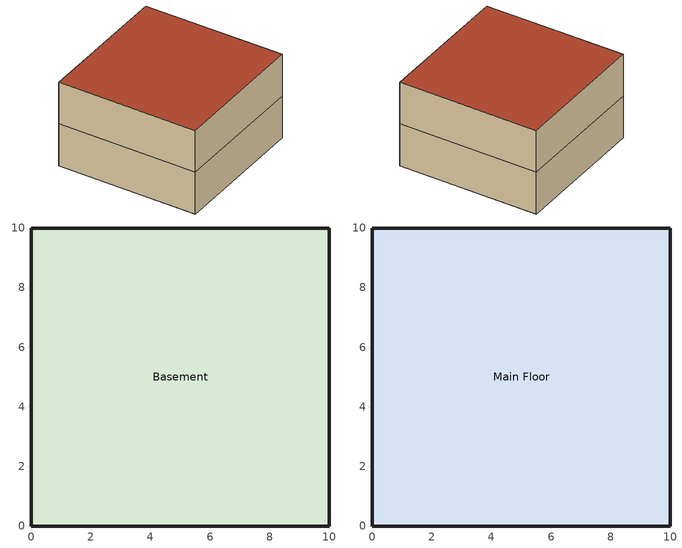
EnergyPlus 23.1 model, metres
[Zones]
Basement
 floor othersideconditionsmodel (Basement Floor Construction): 10,10 10,0 0,0 0,10 z-3.1
 wall othersideconditionsmodel (Basement Wall Construction): 10,10 0,10 0,0 10,0 10,10 z-3.1:0
 ceiling to Main Floor (Ceiling Construction): 0,10 0,0 10,0 10,10 z0
Main Floor
 wall outside (Main Floor Wall Construction): 10,10 0,10 0,0 10,0 10,10 z0:3.1
 roof outside (Roof Construction): 0,10 0,0 10,0 10,10 z3.1
[Building]
Matts House: Loads convergence tolerance value=0.05; Maximum number of warmup days=35; Minimum number of warmup days=6; North axis=0; Solar distribution=FullInteriorAndExterior; Temperature convergence tolerance value=0.05; Terrain=Suburbs
[Site:GroundDomain:Basement]
CoupledBasement: 1, BasementFloorOSCM, BasementWallOSCM, 2.5, Basement Insulation, 0.5, 5, Yes, Perimeter, Basement Insulation, 1, 5, Timestep, 3200, 30, 50, 836, 1.8, KATemps, Site:GroundTemperature:Undisturbed:KusudaAchenbach, Yes, 2.3
[Site:GroundTemperature:Undisturbed:KusudaAchenbach]
KATemps: 12.8, 15.5, 17.3, 3200, 836, 1.8
[Site:Location]
Denver Centennial  Golden   N_CO_USA Design_Conditions: Elevation=1829; Latitude=39.74; Longitude=-105.18; Time zone=-7
[SizingPeriod:DesignDay] Barometric pressure=81198; Day of month=21; Daylight saving time indicator=No; Dry bulb temperature range modifier type=DefaultMultipliers; Humidity condition type=WetBulb; Rain indicator=No; Snow indicator=No
Name | Ashrae clear sky optical depth for beam irradiance taub | Ashrae clear sky optical depth for diffuse irradiance taud | Daily dry bulb temperature range | Day type | Maximum dry bulb temperature | Month | Solar model indicator | Wetbulb or dewpoint at maximum dry bulb | Wind direction | Wind speed | Sky clearness
Denver Centennial  Golden   N Ann Clg .4% Condns DB=>MWB | 0.424 | 2.025 | 15.2 | SummerDesignDay | 33 | 7 | ASHRAETau | 15.7 | 0 | 4.9
Denver Centennial  Golden   N Ann Htg 99.6% Condns DB |  |  | 0 | WinterDesignDay | -18.8 | 12 | ASHRAEClearSky | -18.8 | 340 | 3 | 0
[Construction]
Basement Floor Construction: Basement Floor Material
Basement Wall Construction: Basement Wall Material
Ceiling Construction: Ceiling Layer 1
Main Floor Wall Construction: Composite 2x6 Wood Stud R19 #3, Composite 2x6 Wood Stud R19 #2, Composite 2x6 Wood Stud R19 #1
Roof Construction: Roof Layer 1
[Material] Thermal absorptance=0.9
Name | Conductivity | Density | Roughness | Solar absorptance | Specific heat | Thickness | Visible absorptance
Basement Floor Material | 1.805 | 2243 | MediumRough | 0.65 | 837 | 0.1 | 0.65
Basement Insulation | 0.035 | 265 | Smooth | 0.65 | 1300 | 0.0254 | 0.65
Basement Wall Material | 1.802 | 2243 | MediumRough | 0.65 | 837 | 0.1 | 0.65
Ceiling Layer 1 | 12.3 | 800 | Rough | 0.7 | 1300 | 0.1 | 0.7
Composite 2x6 Wood Stud R19 #1 | 0.137 | 640 | Smooth | 0.7 | 1006 | 0.019 | 0.7
Composite 2x6 Wood Stud R19 #2 | 0.047 | 93.84 | Smooth | 0.7 | 1006 | 0.133 | 0.7
Composite 2x6 Wood Stud R19 #3 | 0.246 | 492.67 | Smooth | 0.7 | 1006 | 0.025 | 0.7
[Material:NoMass]
Roof Layer 1: Roughness=Rough; Solar absorptance=0.75; Thermal absorptance=0.9; Thermal resistance=3.344; Visible absorptance=0.75
[SurfaceProperty:OtherSideConditionsModel] Type of modeling=UndergroundPipingSystemSurface
BasementFloorOSCM; BasementWallOSCM
[ThermostatSetpoint:DualSetpoint]
Always21 Dual SP Control: Cooling setpoint temperature schedule=HVACTemplate-Always 21; Heating setpoint temperature schedule=HVACTemplate-Always 21
[Zone] Ceiling height=Autocalculate; Floor area=Autocalculate; Part of total floor area=Yes; Volume=Autocalculate; Zone inside convection algorithm=Simple; Zone outside convection algorithm=SimpleCombined
Basement; Main Floor
[ZoneControl:Thermostat]
Main Floor Thermostat: Zone or zonelist=Main Floor; Control 1=Always21 Dual SP Control; Control type schedule=HVACTemplate-Always 4
[Zone equipment]
Main Floor: Main Floor Ideal Loads Air System
[ZoneHVAC:IdealLoadsAirSystem]
Main Floor Ideal Loads Air System: Cooling limit=NoLimit; Cooling sensible heat ratio=0.7; Dehumidification control type=ConstantSensibleHeatRatio; Demand controlled ventilation type=None; Heat recovery type=None; Heating limit=NoLimit; Humidification control type=None; Latent heat recovery effectiveness=0.65; Maximum heating supply air humidity ratio=0.0156; Maximum heating supply air temperature=50; Minimum cooling supply air humidity ratio=0.0077; Minimum cooling supply air temperature=13; Outdoor air economizer type=NoEconomizer; Sensible heat recovery effectiveness=0.7
[Schedule:Compact]
HVACTemplate-Always 4: Through: 12/31, For: AllDays, Until: 24:00, 4
HVACTemplate-Always 21: Through: 12/31, For: AllDays, Until: 24:00, 21
